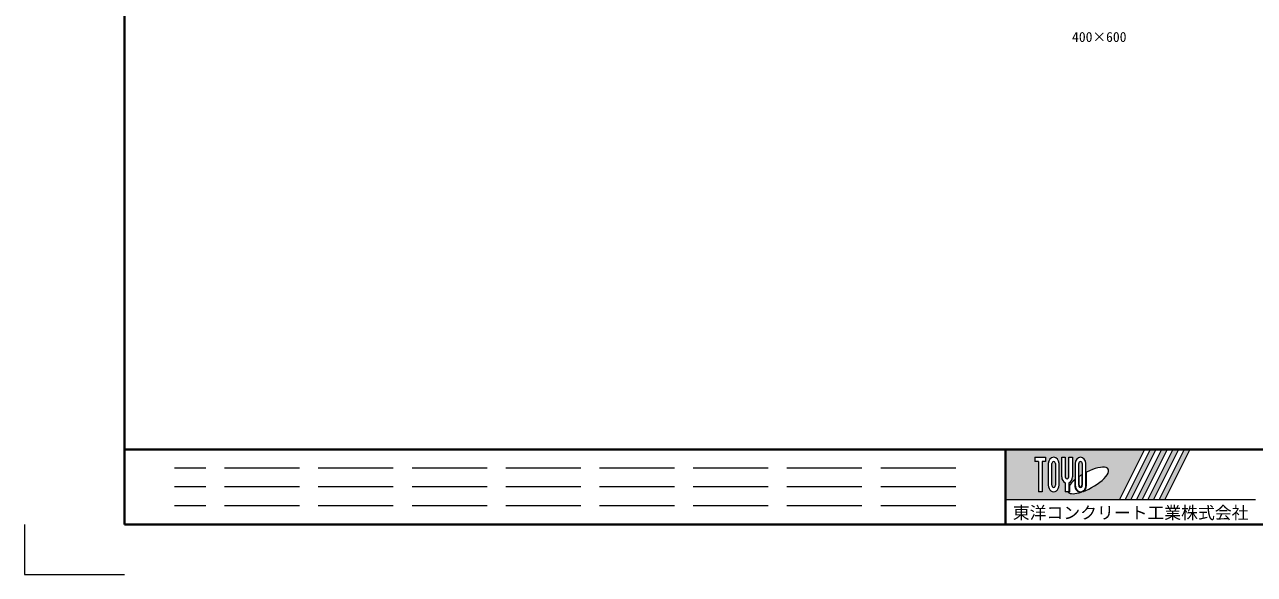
# Model space of a CAD drawing. Units: millimetres at full size; details may follow other scales. Extents: x -1809 to 57027, y -20349 to 17321.
# Drawn here: x 38018 to 42938, y 5187 to 7388 of the extents above; entities that cross this region are included whole.
import ezdxf
from ezdxf.enums import TextEntityAlignment as Align

# ---------------------------------------------------------------- set-up
doc = ezdxf.new("R2010")
doc.units = ezdxf.units.MM
doc.header["$LTSCALE"] = 50
doc.linetypes.add('DASHED', pattern=[7.5, 6, -1.5])
for name, color, linetype, lineweight in [('Defpoints_3', 1, 'Continuous', 13), ('図枠', 7, 'Continuous', 5), ('補助線', 8, 'Continuous', 13)]:
    doc.layers.add(name, color=color, linetype=linetype, lineweight=lineweight)
doc.layers.add('文字', color=7, linetype='Continuous')
doc.styles.add('ＭＳ ゴシック', font='')
doc.styles.add('ＭＳ 明朝', font='')
doc.styles.get('ＭＳ ゴシック').set_extended_font_data('MS Gothic')
doc.styles.get('ＭＳ 明朝').set_extended_font_data('MS Mincho')

msp = doc.modelspace()

# ---------------------------------------------------------------- hatches: boundary and pattern name
at = {"layer": '図枠'}
h = msp.add_hatch(color=256, dxfattribs=at)
h.paths.add_polyline_path([(41943.24, 5687.12), (41943.24, 5487.12), (42398.55, 5487.12), (42498.55, 5687.12)])
edge = h.paths.add_edge_path(flags=16)
edge.add_ellipse((42272.69, 5563.28), major_axis=(80.81, 45.23), ratio=0.3471473, start_angle=-144.31122, end_angle=72.1899, ccw=False)
edge.add_ellipse((42242.77, 5543.75), major_axis=(0, 27.5), ratio=0.8463542, start_angle=-160.70346, end_angle=-90)
edge.add_line((42266.04, 5543.75), (42266.04, 5596.17))
edge = h.paths.add_edge_path(flags=16)
edge.add_ellipse((42242.77, 5630.48), major_axis=(0, 25.38), ratio=0.8463542, start_angle=-90, end_angle=90, ccw=False)
edge.add_line((42264.25, 5630.48), (42264.25, 5543.75))
edge.add_ellipse((42242.77, 5543.75), major_axis=(0, 25.38), ratio=0.8463542, start_angle=90, end_angle=-90, ccw=False)
edge.add_line((42221.28, 5543.75), (42221.28, 5630.48))
edge = h.paths.add_edge_path(flags=16)
edge.add_line((42249.93, 5630.48), (42249.93, 5543.75))
edge.add_ellipse((42242.77, 5543.75), major_axis=(0, 8.46), ratio=0.8463542, start_angle=90, end_angle=-90, ccw=False)
edge.add_line((42235.6, 5543.75), (42235.6, 5630.48))
edge.add_ellipse((42242.77, 5630.48), major_axis=(0, 8.46), ratio=0.8463542, start_angle=-90, end_angle=90, ccw=False)
edge = h.paths.add_edge_path(flags=16)
edge.add_line((42248.14, 5586.15), (42248.14, 5543.75))
edge.add_ellipse((42242.77, 5543.75), major_axis=(0, 6.35), ratio=0.8463542, start_angle=90, end_angle=-90, ccw=False)
edge.add_line((42237.39, 5543.75), (42237.39, 5579.21))
edge.add_ellipse((42272.69, 5563.28), major_axis=(80.81, 45.23), ratio=0.3471473, start_angle=107.79174, end_angle=126.47132, ccw=False)
edge = h.paths.add_edge_path(flags=16)
edge.add_ellipse((42189.05, 5578.13), major_axis=(0, 25.38), ratio=0.8463542, start_angle=-163.34117, end_angle=-90, ccw=False)
edge.add_line((42196.22, 5554.19), (42196.22, 5518.37))
edge.add_line((42196.22, 5518.37), (42181.89, 5518.37))
edge.add_line((42181.89, 5518.37), (42181.89, 5554.19))
edge.add_ellipse((42189.05, 5578.13), major_axis=(0, 25.38), ratio=0.8463542, start_angle=90, end_angle=163.34117, ccw=False)
edge.add_line((42167.57, 5578.13), (42167.57, 5655.87))
edge.add_line((42167.57, 5655.87), (42181.89, 5655.87))
edge.add_line((42181.89, 5655.87), (42181.89, 5578.13))
edge.add_ellipse((42189.05, 5578.13), major_axis=(0, 8.46), ratio=0.8463542, start_angle=90, end_angle=-90)
edge.add_line((42196.22, 5578.13), (42196.22, 5655.87))
edge.add_line((42196.22, 5655.87), (42210.54, 5655.87))
edge.add_line((42210.54, 5655.87), (42210.54, 5578.13))
edge = h.paths.add_edge_path(flags=16)
edge.add_line((42219.49, 5565.64), (42219.49, 5543.75))
edge.add_ellipse((42242.77, 5543.75), major_axis=(0, 27.5), ratio=0.8463542, start_angle=90, end_angle=-171.54427)
edge.add_ellipse((42272.69, 5563.28), major_axis=(80.81, 45.23), ratio=0.3471473, start_angle=-178.64954, end_angle=-148.29244, ccw=False)
edge.add_line((42193.13, 5516.25), (42198.01, 5516.25))
edge.add_line((42198.01, 5516.25), (42198.01, 5543.06))
edge.add_ellipse((42272.69, 5563.28), major_axis=(80.81, 45.23), ratio=0.3471473, start_angle=148.21912, end_angle=165.90812, ccw=False)
edge = h.paths.add_edge_path(flags=16)
edge.add_ellipse((42135.34, 5630.48), major_axis=(0, 25.38), ratio=0.8463542, start_angle=-90, end_angle=90, ccw=False)
edge.add_line((42156.83, 5630.48), (42156.83, 5543.75))
edge.add_ellipse((42135.34, 5543.75), major_axis=(0, 25.38), ratio=0.8463542, start_angle=90, end_angle=-90, ccw=False)
edge.add_line((42113.86, 5543.75), (42113.86, 5630.48))
edge = h.paths.add_edge_path(flags=16)
edge.add_line((42142.5, 5630.48), (42142.5, 5543.75))
edge.add_ellipse((42135.34, 5543.75), major_axis=(0, 8.46), ratio=0.8463542, start_angle=90, end_angle=-90, ccw=False)
edge.add_line((42128.18, 5543.75), (42128.18, 5630.48))
edge.add_ellipse((42135.34, 5630.48), major_axis=(0, 8.46), ratio=0.8463542, start_angle=-90, end_angle=90, ccw=False)
h.paths.add_polyline_path([(42103.12, 5655.87), (42103.12, 5638.94), (42088.79, 5638.94), (42088.79, 5518.37), (42074.47, 5518.37), (42074.47, 5638.94), (42060.15, 5638.94), (42060.15, 5655.87)], flags=16)
for points in [[(42421.24, 5487.12), (42443.93, 5487.12), (42543.93, 5687.12), (42521.24, 5687.12)], [(42589.3, 5687.12), (42566.62, 5687.12), (42466.62, 5487.12), (42489.3, 5487.12)], [(42634.68, 5687.12), (42611.99, 5687.12), (42511.99, 5487.12), (42534.68, 5487.12)], [(42680.05, 5687.12), (42657.37, 5687.12), (42557.37, 5487.12), (42580.05, 5487.12)]]:
    msp.add_hatch(color=256, dxfattribs=at).paths.add_polyline_path(points)

# ---------------------------------------------------------------- linework, layer by layer
at = {"layer": 'Defpoints_3'}
for p, q in [((38018.24, 5387.12), (38018.24, 5187.12)), ((38018.24, 5187.12), (38418.24, 5187.12))]:
    msp.add_line(p, q, dxfattribs=at)
at = {"layer": '図枠', "lineweight": 40}
for p, q in [((38418.24, 5387.12), (38418.24, 10927.12)), ((38418.24, 5687.12), (46218.24, 5687.12)), ((41943.24, 5387.12), (41943.24, 5687.12)), ((38418.24, 5387.12), (46218.24, 5387.12))]:
    msp.add_line(p, q, dxfattribs=at)
at = {"layer": '図枠'}
for p, q in [((41943.24, 5687.12), (42498.55, 5687.12)), ((42498.55, 5687.12), (42398.55, 5487.12)), ((42521.24, 5687.12), (42421.24, 5487.12)), ((42543.93, 5687.12), (42443.93, 5487.12)), ((42566.62, 5687.12), (42466.62, 5487.12)), ((42589.3, 5687.12), (42489.3, 5487.12)), ((42611.99, 5687.12), (42511.99, 5487.12)), ((42521.24, 5687.12), (42543.93, 5687.12)), ((42634.68, 5687.12), (42534.68, 5487.12)), ((42657.37, 5687.12), (42557.37, 5487.12)), ((42566.62, 5687.12), (42589.3, 5687.12)), ((42680.05, 5687.12), (42580.05, 5487.12)), ((42611.99, 5687.12), (42634.68, 5687.12)), ((42657.37, 5687.12), (42680.05, 5687.12)), ((42060.15, 5655.87), (42060.15, 5638.94)), ((42060.15, 5655.87), (42103.12, 5655.87)), ((42074.47, 5638.94), (42060.15, 5638.94)), ((42074.47, 5638.94), (42074.47, 5518.37)), ((42088.79, 5638.94), (42088.79, 5518.37)), ((42103.12, 5638.94), (42088.79, 5638.94)), ((42103.12, 5655.87), (42103.12, 5638.94)), ((42113.86, 5630.48), (42113.86, 5543.75)), ((42128.18, 5543.75), (42128.18, 5630.48)), ((42142.5, 5630.48), (42142.5, 5543.75)), ((42156.83, 5543.75), (42156.83, 5630.48)), ((42167.57, 5655.87), (42181.89, 5655.87)), ((42167.57, 5578.13), (42167.57, 5655.87)), ((42181.89, 5655.87), (42181.89, 5578.13)), ((42196.22, 5655.87), (42210.54, 5655.87)), ((42196.22, 5578.13), (42196.22, 5655.87)), ((42210.54, 5655.87), (42210.54, 5578.13)), ((42221.28, 5630.48), (42221.28, 5543.75)), ((42235.6, 5543.75), (42235.6, 5630.48)), ((42249.93, 5630.48), (42249.93, 5543.75)), ((42264.25, 5543.75), (42264.25, 5630.48)), ((42219.49, 5565.64), (42219.49, 5543.75)), ((42237.39, 5543.75), (42237.39, 5579.21)), ((42248.14, 5586.15), (42248.14, 5543.75)), ((42266.04, 5543.75), (42266.04, 5596.17)), ((42088.79, 5518.37), (42074.47, 5518.37)), ((42181.89, 5554.19), (42181.89, 5518.37)), ((42196.22, 5518.37), (42181.89, 5518.37)), ((42193.13, 5516.25), (42198.01, 5516.25)), ((42196.22, 5554.19), (42196.22, 5518.37)), ((42198.01, 5543.06), (42198.01, 5516.25)), ((41943.24, 5487.12), (42398.55, 5487.12)), ((42421.24, 5487.12), (42443.93, 5487.12)), ((42466.62, 5487.12), (42489.3, 5487.12)), ((42511.99, 5487.12), (42534.68, 5487.12)), ((42557.37, 5487.12), (42580.05, 5487.12))]:
    msp.add_line(p, q, dxfattribs=at)
at = {"layer": '図枠', "linetype": 'DASHED', "lineweight": 9}
for p, q in [((41743.24, 5612.12), (38618.24, 5612.12)), ((41743.24, 5537.12), (38618.24, 5537.12)), ((41743.24, 5462.12), (38618.24, 5462.12))]:
    msp.add_line(p, q, dxfattribs=at)
at = {"layer": '図枠'}
for centre, major_axis, ratio, start_param, end_param in [((42135.34, 5630.48), (0, 25.38), 0.846354, 4.712389, 7.8539816), ((42135.34, 5630.48), (0, 8.46), 0.846354, 4.712389, 7.8539816), ((42242.77, 5630.48), (0, 25.38), 0.846354, 4.712389, 7.8539816), ((42242.77, 5630.48), (0, 8.46), 0.846354, 4.712389, 7.8539816), ((42272.69, 5563.28), (80.81, 45.23), 0.347147, 4.2621853, 7.7429163), ((42189.05, 5578.13), (0, 25.38), 0.846354, 1.5707963, 2.8017557), ((42189.05, 5578.13), (0, 8.46), 0.846354, 1.5707963, 4.712389), ((42189.05, 5578.13), (0, 25.38), 0.846354, 3.4814296, 4.712389), ((42272.69, 5563.28), (80.81, 45.23), 0.347147, 2.0815197, 2.5155126), ((42272.69, 5563.28), (80.81, 45.23), 0.347147, 1.6817405, 1.8219833), ((42135.34, 5543.75), (0, 25.38), 0.846354, 1.5707963, 4.712389), ((42135.34, 5543.75), (0, 8.46), 0.846354, 1.5707963, 4.712389), ((42272.69, 5563.28), (80.81, 45.23), 0.347147, 3.2093975, 4.2004451), ((42242.77, 5543.75), (0, 27.5), 0.846354, 1.5707963, 3.3154679), ((42242.77, 5543.75), (0, 25.38), 0.846354, 1.5707963, 4.712389), ((42242.77, 5543.75), (0, 8.46), 0.846354, 1.5707963, 4.712389), ((42242.77, 5543.75), (0, 6.35), 0.846354, 1.5707963, 4.712389), ((42242.77, 5543.75), (0, 27.5), 0.846354, 3.5338438, 4.712389)]:
    msp.add_ellipse(centre, major_axis=major_axis, ratio=ratio, start_param=start_param, end_param=end_param, dxfattribs=at)
at = {"layer": '補助線'}
msp.add_line((41943.24, 5487.12), (42943.24, 5487.12), dxfattribs=at)

# ---------------------------------------------------------------- texts
at = {"layer": '図枠', "style": 'ＭＳ ゴシック'}
msp.add_text('東洋コンクリート工業株式会社', height=49.37, dxfattribs=at).set_placement((42443.24, 5433.99), align=Align.MIDDLE_CENTER)
at = {"layer": '文字', "style": 'ＭＳ 明朝'}
msp.add_text('400×600', height=40.03, dxfattribs=at).set_placement((42317.76, 7338.72), align=Align.MIDDLE_CENTER)

doc.saveas('drawing.dxf')
